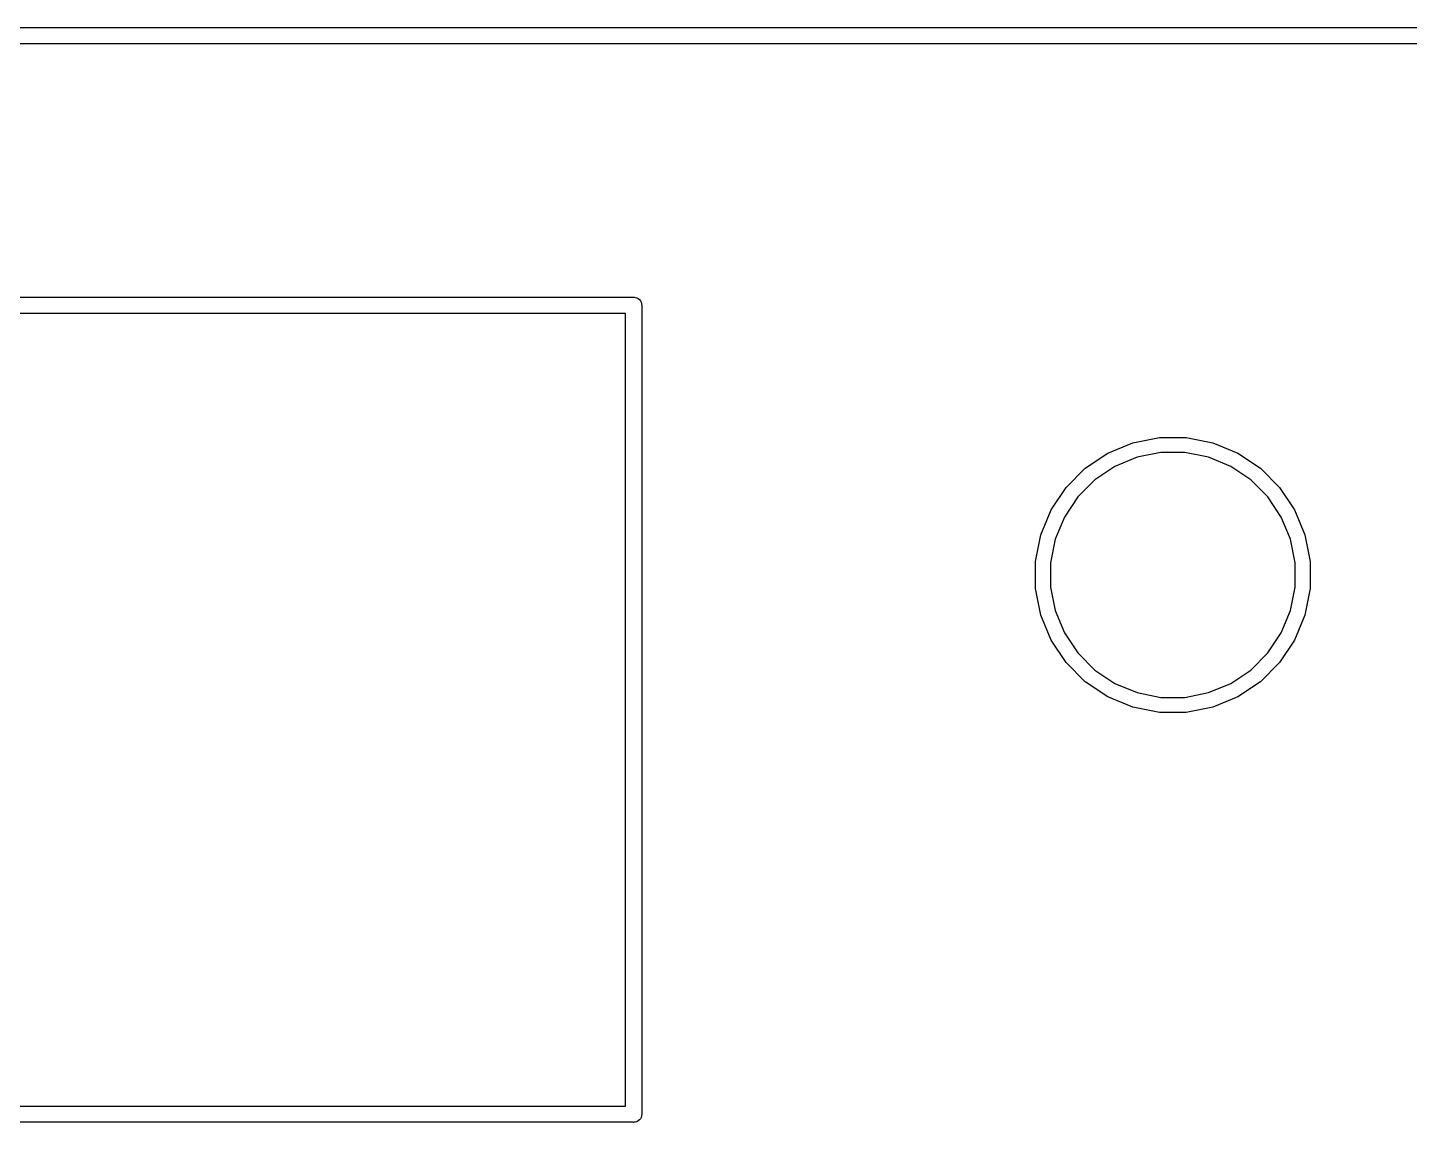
# Model space of a CAD drawing. Extents: x 22 to 393, y -205 to -25.
# Drawn here: x 359.38 to 372.19, y -35.08 to -24.93 of the extents above; entities that cross this region are included whole.
import ezdxf

# ---------------------------------------------------------------- set-up
doc = ezdxf.new("R2010")
doc.units = 0
doc.layers.add('BLACK', color=7, linetype='CONTINUOUS')

msp = doc.modelspace()

# ---------------------------------------------------------------- linework, layer by layer
at = {"layer": 'BLACK', "linetype": 'CONTINUOUS'}
for p, q in [((27.4963, -24.925), (387.504, -24.925)), ((387.497, -25.075), (27.5028, -25.075)), ((305.004, -27.425), (364.996, -27.425)), ((364.996, -27.425), (365, -27.4246)), ((365, -27.4246), (365.004, -27.425)), ((365.004, -27.425), (365.015, -27.4261)), ((365.015, -27.4261), (365.029, -27.4304)), ((365.029, -27.4304), (365.042, -27.4373)), ((365.042, -27.4373), (365.053, -27.4467)), ((365.053, -27.4467), (365.063, -27.4581)), ((365.063, -27.4581), (365.07, -27.4712)), ((365.07, -27.4712), (365.074, -27.4853)), ((365.074, -27.4853), (365.075, -27.5)), ((365.075, -27.5), (365.075, -27.5037)), ((365.075, -27.5037), (365.075, -34.9963)), ((364.925, -27.575), (305.075, -27.575)), ((364.925, -34.925), (364.925, -27.575)), ((369.397, -28.8711), (369.628, -28.7751)), ((369.628, -28.7751), (369.875, -28.7262)), ((369.875, -28.7262), (370.125, -28.7262)), ((370.125, -28.7262), (370.372, -28.7751)), ((370.372, -28.7751), (370.603, -28.8711)), ((369.188, -29.0105), (369.397, -28.8711)), ((369.669, -28.9091), (369.463, -28.9946)), ((369.888, -28.8655), (369.669, -28.9091)), ((370.112, -28.8655), (369.888, -28.8655)), ((370.331, -28.9091), (370.112, -28.8655)), ((370.537, -28.9946), (370.331, -28.9091)), ((370.603, -28.8711), (370.812, -29.0105)), ((369.011, -29.188), (369.188, -29.0105)), ((369.463, -28.9946), (369.277, -29.1188)), ((370.723, -29.1188), (370.537, -28.9946)), ((370.812, -29.0105), (370.989, -29.188)), ((368.871, -29.3966), (369.011, -29.188)), ((369.277, -29.1188), (369.119, -29.2768)), ((370.881, -29.2768), (370.723, -29.1188)), ((370.989, -29.188), (371.129, -29.3966)), ((369.119, -29.2768), (368.995, -29.4626)), ((371.005, -29.4626), (370.881, -29.2768)), ((368.775, -29.6284), (368.871, -29.3966)), ((368.995, -29.4626), (368.909, -29.6691)), ((371.091, -29.6691), (371.005, -29.4626)), ((371.129, -29.3966), (371.225, -29.6284)), ((368.726, -29.8745), (368.775, -29.6284)), ((368.909, -29.6691), (368.865, -29.8883)), ((371.135, -29.8883), (371.091, -29.6691)), ((371.225, -29.6284), (371.274, -29.8745)), ((368.726, -30.1255), (368.726, -29.8745)), ((368.865, -29.8883), (368.865, -30.1117)), ((371.135, -30.1117), (371.135, -29.8883)), ((371.274, -29.8745), (371.274, -30.1255)), ((368.775, -30.3716), (368.726, -30.1255)), ((368.865, -30.1117), (368.909, -30.3309)), ((371.091, -30.3309), (371.135, -30.1117)), ((371.274, -30.1255), (371.225, -30.3716)), ((368.909, -30.3309), (368.995, -30.5374)), ((371.005, -30.5374), (371.091, -30.3309)), ((368.871, -30.6034), (368.775, -30.3716)), ((371.225, -30.3716), (371.129, -30.6034)), ((369.011, -30.812), (368.871, -30.6034)), ((368.995, -30.5374), (369.119, -30.7232)), ((370.881, -30.7232), (371.005, -30.5374)), ((371.129, -30.6034), (370.989, -30.812)), ((369.119, -30.7232), (369.277, -30.8812)), ((370.723, -30.8812), (370.881, -30.7232)), ((369.188, -30.9895), (369.011, -30.812)), ((370.989, -30.812), (370.812, -30.9895)), ((369.397, -31.1289), (369.188, -30.9895)), ((369.277, -30.8812), (369.463, -31.0054)), ((369.463, -31.0054), (369.669, -31.0909)), ((370.331, -31.0909), (370.537, -31.0054)), ((370.537, -31.0054), (370.723, -30.8812)), ((370.812, -30.9895), (370.603, -31.1289)), ((369.628, -31.2249), (369.397, -31.1289)), ((369.669, -31.0909), (369.888, -31.1345)), ((369.888, -31.1345), (370.112, -31.1345)), ((370.112, -31.1345), (370.331, -31.0909)), ((370.603, -31.1289), (370.372, -31.2249)), ((369.875, -31.2738), (369.628, -31.2249)), ((370.372, -31.2249), (370.125, -31.2738)), ((370.125, -31.2738), (369.875, -31.2738)), ((305.075, -34.925), (364.925, -34.925)), ((364.996, -35.075), (305.004, -35.075)), ((365, -35.0754), (364.996, -35.075)), ((365.004, -35.075), (365, -35.0754)), ((365.015, -35.0739), (365.004, -35.075)), ((365.029, -35.0696), (365.015, -35.0739)), ((365.042, -35.0627), (365.029, -35.0696)), ((365.053, -35.0533), (365.042, -35.0627)), ((365.063, -35.0419), (365.053, -35.0533)), ((365.07, -35.0288), (365.063, -35.0419)), ((365.074, -35.0147), (365.07, -35.0288)), ((365.075, -35), (365.074, -35.0147)), ((365.075, -34.9963), (365.075, -35))]:
    msp.add_line(p, q, dxfattribs=at)

doc.saveas('drawing.dxf')
